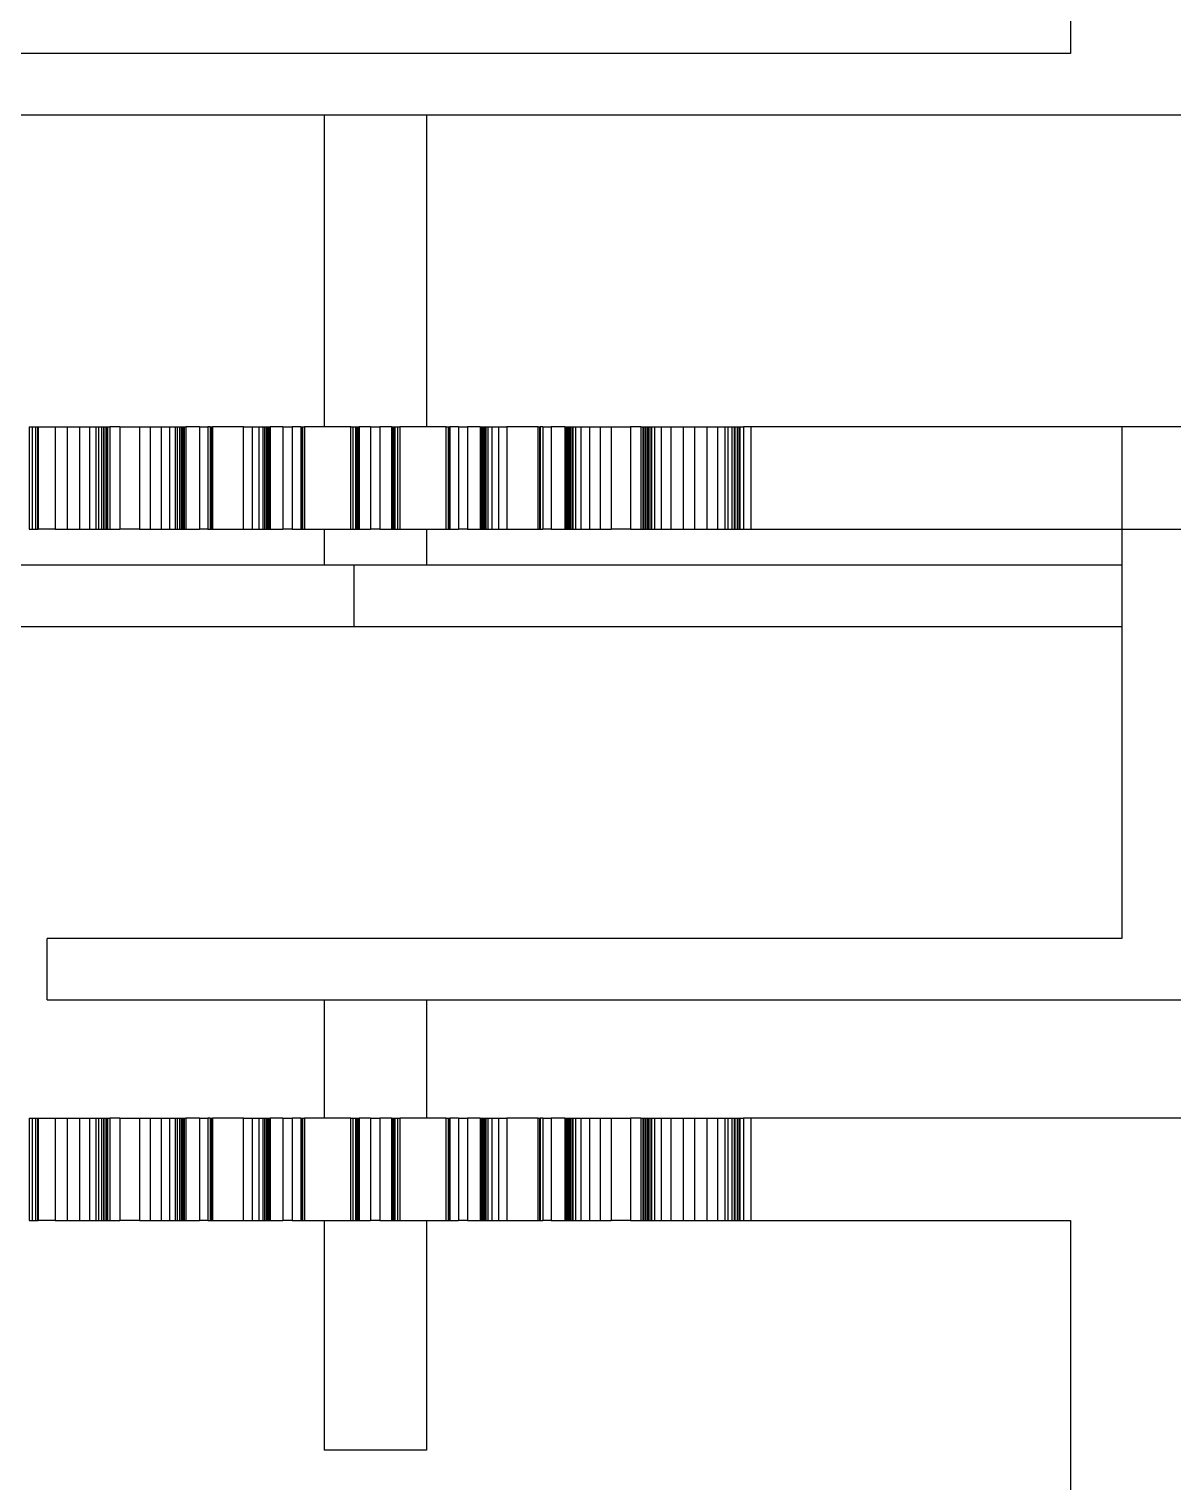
# Model space of a CAD drawing. Extents: x -49 to 4846, y -968 to 1090.
# Drawn here: x 4509 to 4620.7, y 850.3 to 992.3 of the extents above; entities that cross this region are included whole.
import ezdxf

# ---------------------------------------------------------------- set-up
doc = ezdxf.new("R2010")
doc.units = 0
doc.layers.get('0').update_dxf_attribs({"linetype": 'CONTINUOUS'})

msp = doc.modelspace()

# ---------------------------------------------------------------- linework, layer by layer
for p, q in [((4610.735918, 1089.891893), (4610.735918, 989.891893)), ((4610.735918, 989.891893), (4495.735918, 989.891893)), ((4495.735918, 983.891893), (4745.735918, 983.891893)), ((4529.932798, 953.419892), (4526.874931, 953.419892)), ((4526.874931, 953.419892), (4526.874931, 943.419892)), ((4529.932798, 943.419892), (4529.932798, 953.419892)), ((4540.40103, 953.419892), (4535.875296, 953.419892)), ((4535.875296, 953.419892), (4535.875296, 943.419892)), ((4540.40103, 943.419892), (4540.40103, 953.419892)), ((4549.711966, 953.419892), (4545.186233, 953.419892)), ((4545.186233, 953.419892), (4545.186233, 943.419892)), ((4549.711966, 943.419892), (4549.711966, 953.419892)), ((4558.712331, 953.419892), (4555.654465, 953.419892)), ((4555.654465, 953.419892), (4555.654465, 943.419892)), ((4558.712331, 943.419892), (4558.712331, 953.419892)), ((4579.485918, 953.419892), (4579.485918, 943.419892)), ((4661.985918, 953.419892), (4579.485918, 953.419892)), ((4625.735918, 953.419892), (4615.735918, 953.419892)), ((4615.735918, 953.419892), (4615.735918, 903.419892)), ((4526.874931, 943.419892), (4529.932798, 943.419892)), ((4535.875296, 943.419892), (4540.40103, 943.419892)), ((4545.186233, 943.419892), (4549.711966, 943.419892)), ((4555.654465, 943.419892), (4558.712331, 943.419892)), ((4579.485918, 943.419892), (4661.985918, 943.419892)), ((4540.735918, 939.891893), (4470.735918, 939.891893)), ((4615.735918, 939.891893), (4540.735918, 939.891893)), ((4540.735918, 933.891893), (4540.735918, 939.891893)), ((4476.735918, 933.891893), (4540.735918, 933.891893)), ((4540.735918, 933.891893), (4615.735918, 933.891893)), ((4615.735918, 903.419892), (4510.735918, 903.419892)), ((4510.735918, 897.419892), (4510.735918, 903.419892)), ((4510.735918, 897.419892), (4730.735918, 897.419892)), ((4526.874931, 885.86871), (4526.874931, 875.86871)), ((4529.932798, 885.86871), (4526.874931, 885.86871)), ((4529.932798, 875.86871), (4529.932798, 885.86871)), ((4535.875296, 885.86871), (4535.875296, 875.86871)), ((4540.40103, 885.86871), (4535.875296, 885.86871)), ((4540.40103, 875.86871), (4540.40103, 885.86871)), ((4545.186233, 885.86871), (4545.186233, 875.86871)), ((4549.711966, 885.86871), (4545.186233, 885.86871)), ((4549.711966, 875.86871), (4549.711966, 885.86871)), ((4555.654465, 885.86871), (4555.654465, 875.86871)), ((4558.712331, 885.86871), (4555.654465, 885.86871)), ((4558.712331, 875.86871), (4558.712331, 885.86871)), ((4579.485918, 885.86871), (4579.485918, 875.86871)), ((4661.985918, 885.86871), (4579.485918, 885.86871)), ((4526.874931, 875.86871), (4529.932798, 875.86871)), ((4535.875296, 875.86871), (4540.40103, 875.86871)), ((4545.186233, 875.86871), (4549.711966, 875.86871)), ((4555.654465, 875.86871), (4558.712331, 875.86871)), ((4579.485918, 875.86871), (4610.735918, 875.86871)), ((4610.735918, 875.86871), (4610.735918, 725.86871))]:
    msp.add_line(p, q)
at = {"color": 1}
for p, q in [((4537.793631, 983.891893), (4537.793631, 953.419892)), ((4547.793631, 983.891893), (4547.793631, 953.419892)), ((4537.793631, 943.419892), (4537.793631, 939.891893)), ((4547.793631, 943.419892), (4547.793631, 939.891893))]:
    msp.add_line(p, q, dxfattribs=at)
at = {"color": 6}
for p, q in [((4508.96507, 953.419892), (4508.96507, 943.419892)), ((4508.96507, 953.419892), (4509.255236, 953.419892)), ((4509.255236, 953.419892), (4509.255236, 943.419892)), ((4509.255236, 953.419892), (4509.593391, 953.419892)), ((4509.593391, 953.419892), (4509.593391, 943.419892)), ((4509.593391, 953.419892), (4509.601583, 953.419892)), ((4509.601583, 953.419892), (4509.601583, 943.419892)), ((4509.601583, 953.419892), (4509.799797, 953.419892)), ((4509.799797, 953.419892), (4509.799797, 943.419892)), ((4509.799797, 953.419892), (4509.860706, 953.419892)), ((4509.860706, 953.419892), (4509.860706, 943.419892)), ((4509.860706, 953.419892), (4511.502982, 953.419892)), ((4511.502982, 953.419892), (4511.502982, 943.419892)), ((4511.502982, 953.419892), (4512.685984, 953.419892)), ((4512.685984, 953.419892), (4512.685984, 943.419892)), ((4512.685984, 953.419892), (4513.899273, 953.419892)), ((4513.899273, 953.419892), (4513.899273, 943.419892)), ((4513.899273, 953.419892), (4514.871565, 953.419892)), ((4514.871565, 953.419892), (4514.871565, 943.419892)), ((4514.871565, 953.419892), (4515.498738, 953.419892)), ((4515.498738, 953.419892), (4515.498738, 943.419892)), ((4515.498738, 953.419892), (4515.75428, 953.419892)), ((4515.75428, 953.419892), (4515.75428, 943.419892)), ((4515.75428, 953.419892), (4516.049156, 953.419892)), ((4516.049156, 953.419892), (4516.049156, 943.419892)), ((4516.049156, 953.419892), (4516.056255, 953.419892)), ((4516.056255, 953.419892), (4516.056255, 943.419892)), ((4516.056255, 953.419892), (4516.227233, 953.419892)), ((4516.227233, 953.419892), (4516.227233, 943.419892)), ((4516.227233, 953.419892), (4516.282052, 953.419892)), ((4516.282052, 953.419892), (4516.282052, 943.419892)), ((4516.282052, 953.419892), (4516.457013, 953.419892)), ((4516.457013, 953.419892), (4516.457013, 943.419892)), ((4516.457013, 953.419892), (4516.57802, 953.419892)), ((4516.57802, 953.419892), (4516.57802, 943.419892)), ((4516.57802, 953.419892), (4516.634439, 953.419892)), ((4516.634434, 953.419892), (4516.634434, 943.419892)), ((4516.634434, 953.419892), (4516.851574, 953.419892)), ((4516.851574, 953.419892), (4516.851574, 943.419892)), ((4517.84156, 953.419892), (4516.851574, 953.419892)), ((4517.84156, 953.419892), (4517.84156, 943.419892)), ((4517.84156, 953.419892), (4519.75539, 953.419892)), ((4519.75539, 953.419892), (4519.75539, 943.419892)), ((4519.75539, 953.419892), (4520.809245, 953.419892)), ((4520.809245, 953.419892), (4520.809245, 943.419892)), ((4520.809245, 953.419892), (4521.870152, 953.419892)), ((4521.870152, 953.419892), (4521.870152, 943.419892)), ((4521.870152, 953.419892), (4522.70132, 953.419892)), ((4522.70132, 953.419892), (4522.70132, 943.419892)), ((4522.70132, 953.419892), (4523.225324, 953.419892)), ((4523.225324, 953.419892), (4523.225324, 943.419892)), ((4523.225324, 953.419892), (4523.435074, 953.419892)), ((4523.435074, 953.419892), (4523.435074, 943.419892)), ((4523.435074, 953.419892), (4523.673783, 953.419892)), ((4523.673783, 953.419892), (4523.673783, 943.419892)), ((4523.673783, 953.419892), (4523.679478, 953.419892)), ((4523.679478, 953.419892), (4523.679478, 943.419892)), ((4523.679478, 953.419892), (4523.815749, 953.419892)), ((4523.815749, 953.419892), (4523.815749, 943.419892)), ((4523.815749, 953.419892), (4523.859037, 953.419892)), ((4523.859037, 953.419892), (4523.859037, 943.419892)), ((4523.859037, 953.419892), (4523.995549, 953.419892)), ((4523.995549, 953.419892), (4523.995549, 943.419892)), ((4523.995549, 953.419892), (4524.087982, 953.419892)), ((4524.087982, 953.419892), (4524.087982, 943.419892)), ((4524.087982, 953.419892), (4524.130202, 953.419892)), ((4524.130199, 953.419892), (4524.130199, 943.419892)), ((4524.130199, 953.419892), (4524.285883, 953.419892)), ((4524.285883, 953.419892), (4524.285883, 943.419892)), ((4525.605507, 953.419892), (4524.285883, 953.419892)), ((4525.605507, 953.419892), (4525.605507, 943.419892)), ((4525.605507, 953.419892), (4526.427981, 953.419892)), ((4526.427981, 953.419892), (4526.427981, 943.419892)), ((4526.669339, 953.419892), (4526.427981, 953.419892)), ((4526.669339, 953.419892), (4526.669339, 943.419892)), ((4526.669339, 953.419892), (4526.751698, 953.419892)), ((4526.751698, 953.419892), (4526.751698, 943.419892)), ((4526.751698, 953.419892), (4526.874931, 953.419892)), ((4529.932798, 953.419892), (4530.755489, 953.419892)), ((4530.755489, 953.419892), (4530.755489, 943.419892)), ((4530.755489, 953.419892), (4531.409206, 953.419892)), ((4531.409206, 953.419892), (4531.409206, 943.419892)), ((4531.409206, 953.419892), (4531.807139, 953.419892)), ((4531.807139, 953.419892), (4531.807139, 943.419892)), ((4531.807139, 953.419892), (4531.96193, 953.419892)), ((4531.96193, 953.419892), (4531.96193, 943.419892)), ((4531.96193, 953.419892), (4532.13404, 953.419892)), ((4532.13404, 953.419892), (4532.13404, 943.419892)), ((4532.13404, 953.419892), (4532.138081, 953.419892)), ((4532.138081, 953.419892), (4532.138081, 943.419892)), ((4532.138081, 953.419892), (4532.233688, 953.419892)), ((4532.233688, 953.419892), (4532.233688, 943.419892)), ((4532.233688, 953.419892), (4532.263555, 953.419892)), ((4532.263555, 953.419892), (4532.263555, 943.419892)), ((4532.263555, 953.419892), (4532.355651, 953.419892)), ((4532.355651, 953.419892), (4532.355651, 943.419892)), ((4532.355651, 953.419892), (4532.41547, 953.419892)), ((4532.41547, 953.419892), (4532.41547, 943.419892)), ((4532.41547, 953.419892), (4532.441647, 953.419892)), ((4532.441645, 953.419892), (4532.441645, 943.419892)), ((4532.441645, 953.419892), (4532.529071, 953.419892)), ((4532.529071, 953.419892), (4532.529071, 943.419892)), ((4533.777467, 953.419892), (4532.529071, 953.419892)), ((4533.777467, 953.419892), (4533.777467, 943.419892)), ((4533.777467, 953.419892), (4534.658102, 953.419892)), ((4534.658102, 953.419892), (4534.658102, 943.419892)), ((4535.522106, 953.419892), (4534.658102, 953.419892)), ((4535.522106, 953.419892), (4535.522106, 943.419892)), ((4535.522106, 953.419892), (4535.524913, 953.419892)), ((4535.524913, 953.419892), (4535.524913, 943.419892)), ((4535.524913, 953.419892), (4535.534929, 953.419892)), ((4535.534929, 953.419892), (4535.534929, 943.419892)), ((4535.534929, 953.419892), (4535.539338, 953.419892)), ((4535.539338, 953.419892), (4535.539338, 943.419892)), ((4535.539338, 953.419892), (4535.572059, 953.419892)), ((4535.572058, 953.419892), (4535.572058, 943.419892)), ((4535.572058, 953.419892), (4535.671944, 953.419892)), ((4535.671944, 953.419892), (4535.671944, 943.419892)), ((4535.671944, 953.419892), (4535.875296, 953.419892)), ((4540.40103, 953.419892), (4540.614647, 953.419892)), ((4540.614647, 953.419892), (4540.614647, 943.419892)), ((4540.614647, 953.419892), (4540.869116, 953.419892)), ((4540.869116, 953.419892), (4540.869116, 943.419892)), ((4540.869116, 953.419892), (4540.962183, 953.419892)), ((4540.962183, 953.419892), (4540.962183, 943.419892)), ((4540.962183, 953.419892), (4541.060172, 953.419892)), ((4541.060172, 953.419892), (4541.060172, 943.419892)), ((4541.060172, 953.419892), (4541.062383, 953.419892)), ((4541.062383, 953.419892), (4541.062383, 943.419892)), ((4541.062383, 953.419892), (4541.113148, 953.419892)), ((4541.113148, 953.419892), (4541.113148, 943.419892)), ((4541.113148, 953.419892), (4541.128288, 953.419892)), ((4541.128288, 953.419892), (4541.128288, 943.419892)), ((4541.128288, 953.419892), (4541.171944, 953.419892)), ((4541.171944, 953.419892), (4541.171944, 943.419892)), ((4541.171944, 953.419892), (4541.196533, 953.419892)), ((4541.196533, 953.419892), (4541.196533, 943.419892)), ((4541.196533, 953.419892), (4541.205524, 953.419892)), ((4541.205523, 953.419892), (4541.205523, 943.419892)), ((4541.205523, 953.419892), (4541.220868, 953.419892)), ((4541.220868, 953.419892), (4541.220868, 943.419892)), ((4542.343477, 953.419892), (4541.220868, 953.419892)), ((4542.343477, 953.419892), (4542.343477, 943.419892)), ((4542.343477, 953.419892), (4543.243786, 953.419892)), ((4543.243786, 953.419892), (4543.243786, 943.419892)), ((4544.366394, 953.419892), (4543.243786, 953.419892)), ((4544.366394, 953.419892), (4544.366394, 943.419892)), ((4544.366394, 953.419892), (4544.381739, 953.419892)), ((4544.381739, 953.419892), (4544.381739, 943.419892)), ((4544.381739, 953.419892), (4544.394382, 953.419892)), ((4544.394382, 953.419892), (4544.394382, 943.419892)), ((4544.394382, 953.419892), (4544.430202, 953.419892)), ((4544.430202, 953.419892), (4544.430202, 943.419892)), ((4544.430202, 953.419892), (4544.432024, 953.419892)), ((4544.432024, 953.419892), (4544.432024, 943.419892)), ((4544.432024, 953.419892), (4544.474115, 953.419892)), ((4544.474115, 953.419892), (4544.474115, 943.419892)), ((4544.474115, 953.419892), (4544.496586, 953.419892)), ((4544.496586, 953.419892), (4544.496586, 943.419892)), ((4544.496586, 953.419892), (4544.524879, 953.419892)), ((4544.524879, 953.419892), (4544.524879, 943.419892)), ((4544.524879, 953.419892), (4544.583034, 953.419892)), ((4544.583034, 953.419892), (4544.583034, 943.419892)), ((4544.583034, 953.419892), (4544.60283, 953.419892)), ((4544.60283, 953.419892), (4544.60283, 943.419892)), ((4544.60283, 953.419892), (4544.718147, 953.419892)), ((4544.718146, 953.419892), (4544.718146, 943.419892)), ((4544.718146, 953.419892), (4544.972616, 953.419892)), ((4544.972616, 953.419892), (4544.972616, 943.419892)), ((4544.972616, 953.419892), (4545.186233, 953.419892)), ((4549.711966, 953.419892), (4549.915319, 953.419892)), ((4549.915319, 953.419892), (4549.915319, 943.419892)), ((4549.915319, 953.419892), (4550.015204, 953.419892)), ((4550.015204, 953.419892), (4550.015204, 943.419892)), ((4550.015204, 953.419892), (4550.042479, 953.419892)), ((4550.042479, 953.419892), (4550.042479, 943.419892)), ((4550.042479, 953.419892), (4550.062064, 953.419892)), ((4550.062064, 953.419892), (4550.062064, 943.419892)), ((4550.062349, 953.419892), (4550.066054, 953.419892)), ((4550.066054, 953.419892), (4550.066054, 943.419892)), ((4550.92916, 953.419892), (4550.066054, 953.419892)), ((4550.92916, 953.419892), (4550.92916, 943.419892)), ((4550.92916, 953.419892), (4551.809796, 953.419892)), ((4551.809796, 953.419892), (4551.809796, 943.419892)), ((4553.058192, 953.419892), (4551.809796, 953.419892)), ((4553.058192, 953.419892), (4553.058192, 943.419892)), ((4553.058192, 953.419892), (4553.145617, 953.419892)), ((4553.145617, 953.419892), (4553.145617, 943.419892)), ((4553.145617, 953.419892), (4553.181424, 953.419892)), ((4553.181424, 953.419892), (4553.181424, 943.419892)), ((4553.181424, 953.419892), (4553.264312, 953.419892)), ((4553.264312, 953.419892), (4553.264312, 943.419892)), ((4553.264312, 953.419892), (4553.268203, 953.419892)), ((4553.268203, 953.419892), (4553.268203, 943.419892)), ((4553.268203, 953.419892), (4553.353576, 953.419892)), ((4553.353576, 953.419892), (4553.353576, 943.419892)), ((4553.353576, 953.419892), (4553.396638, 953.419892)), ((4553.396638, 953.419892), (4553.396638, 943.419892)), ((4553.396638, 953.419892), (4553.449181, 953.419892)), ((4553.449181, 953.419892), (4553.449181, 943.419892)), ((4553.449181, 953.419892), (4553.552932, 953.419892)), ((4553.552932, 953.419892), (4553.552932, 943.419892)), ((4553.552932, 953.419892), (4553.587251, 953.419892)), ((4553.587251, 953.419892), (4553.587251, 943.419892)), ((4553.587251, 953.419892), (4553.780125, 953.419892)), ((4553.780123, 953.419892), (4553.780123, 943.419892)), ((4553.780123, 953.419892), (4554.178056, 953.419892)), ((4554.178056, 953.419892), (4554.178056, 943.419892)), ((4554.178056, 953.419892), (4554.831774, 953.419892)), ((4554.831774, 953.419892), (4554.831774, 943.419892)), ((4554.831774, 953.419892), (4555.654465, 953.419892)), ((4558.712331, 953.419892), (4558.835564, 953.419892)), ((4558.835564, 953.419892), (4558.835564, 943.419892)), ((4558.835564, 953.419892), (4558.917924, 953.419892)), ((4558.917924, 953.419892), (4558.917924, 943.419892)), ((4559.159282, 953.419892), (4558.917924, 953.419892)), ((4559.159282, 953.419892), (4559.159282, 943.419892)), ((4559.159282, 953.419892), (4559.981755, 953.419892)), ((4559.981755, 953.419892), (4559.981755, 943.419892)), ((4561.301379, 953.419892), (4559.981755, 953.419892)), ((4561.301379, 953.419892), (4561.301379, 943.419892)), ((4561.301379, 953.419892), (4561.457064, 953.419892)), ((4561.457064, 953.419892), (4561.457064, 943.419892)), ((4561.457064, 953.419892), (4561.51447, 953.419892)), ((4561.51447, 953.419892), (4561.51447, 943.419892)), ((4561.51447, 953.419892), (4561.640803, 953.419892)), ((4561.640803, 953.419892), (4561.640803, 943.419892)), ((4561.640803, 953.419892), (4561.646592, 953.419892)), ((4561.646592, 953.419892), (4561.646592, 943.419892)), ((4561.646592, 953.419892), (4561.771517, 953.419892)), ((4561.771517, 953.419892), (4561.771517, 943.419892)), ((4561.771517, 953.419892), (4561.833288, 953.419892)), ((4561.833288, 953.419892), (4561.833288, 943.419892)), ((4561.833288, 953.419892), (4561.907784, 953.419892)), ((4561.907784, 953.419892), (4561.907784, 943.419892)), ((4561.907784, 953.419892), (4562.052598, 953.419892)), ((4562.052598, 953.419892), (4562.052598, 943.419892)), ((4562.052598, 953.419892), (4562.099939, 953.419892)), ((4562.099939, 953.419892), (4562.099939, 943.419892)), ((4562.099939, 953.419892), (4562.36194, 953.419892)), ((4562.361937, 953.419892), (4562.361937, 943.419892)), ((4562.361937, 953.419892), (4562.885942, 953.419892)), ((4562.885942, 953.419892), (4562.885942, 943.419892)), ((4562.885942, 953.419892), (4563.71711, 953.419892)), ((4563.71711, 953.419892), (4563.71711, 943.419892)), ((4563.71711, 953.419892), (4564.778017, 953.419892)), ((4564.778017, 953.419892), (4564.778017, 943.419892)), ((4564.778017, 953.419892), (4565.831874, 953.419892)), ((4565.831873, 953.419892), (4565.831873, 943.419892)), ((4565.831873, 953.419892), (4567.745703, 953.419892)), ((4567.745703, 953.419892), (4567.745703, 943.419892)), ((4568.735689, 953.419892), (4567.745703, 953.419892)), ((4568.735689, 953.419892), (4568.735689, 943.419892)), ((4568.735689, 953.419892), (4568.952829, 953.419892)), ((4568.952829, 953.419892), (4568.952829, 943.419892)), ((4568.952829, 953.419892), (4569.029325, 953.419892)), ((4569.029325, 953.419892), (4569.029325, 943.419892)), ((4569.029325, 953.419892), (4569.193581, 953.419892)), ((4569.193581, 953.419892), (4569.193581, 943.419892)), ((4569.193581, 953.419892), (4569.201018, 953.419892)), ((4569.201018, 953.419892), (4569.201018, 943.419892)), ((4569.201018, 953.419892), (4569.360033, 953.419892)), ((4569.360033, 953.419892), (4569.360033, 943.419892)), ((4569.360033, 953.419892), (4569.437813, 953.419892)), ((4569.437813, 953.419892), (4569.437813, 943.419892)), ((4569.437813, 953.419892), (4569.531007, 953.419892)), ((4569.531007, 953.419892), (4569.531007, 943.419892)), ((4569.531007, 953.419892), (4569.710555, 953.419892)), ((4569.710555, 953.419892), (4569.710555, 943.419892)), ((4569.710555, 953.419892), (4569.768849, 953.419892)), ((4569.768849, 953.419892), (4569.768849, 943.419892)), ((4569.768849, 953.419892), (4570.088526, 953.419892)), ((4570.088523, 953.419892), (4570.088523, 943.419892)), ((4570.088523, 953.419892), (4570.715698, 953.419892)), ((4570.715698, 953.419892), (4570.715698, 943.419892)), ((4570.715698, 953.419892), (4571.68799, 953.419892)), ((4571.68799, 953.419892), (4571.68799, 943.419892)), ((4571.68799, 953.419892), (4572.894286, 953.419892)), ((4572.894286, 953.419892), (4573.991357, 953.419892)), ((4572.894286, 953.419892), (4572.894286, 943.419892)), ((4573.991357, 953.419892), (4575.194078, 953.419892)), ((4573.991357, 953.419892), (4573.991357, 943.419892)), ((4575.194078, 953.419892), (4576.231891, 953.419892)), ((4575.194078, 953.419892), (4575.194078, 943.419892)), ((4576.231891, 953.419892), (4576.948571, 953.419892)), ((4576.231891, 953.419892), (4576.231891, 943.419892)), ((4576.948571, 953.419892), (4577.2552, 953.419892)), ((4576.948571, 953.419892), (4576.948571, 943.419892)), ((4577.2552, 953.419892), (4577.62197, 953.419892)), ((4577.2552, 953.419892), (4577.2552, 943.419892)), ((4577.62197, 953.419892), (4577.631002, 953.419892)), ((4577.62197, 953.419892), (4577.62197, 943.419892)), ((4577.631002, 953.419892), (4577.852, 953.419892)), ((4577.631002, 953.419892), (4577.631002, 943.419892)), ((4577.852, 953.419892), (4577.924421, 953.419892)), ((4577.852, 953.419892), (4577.852, 943.419892)), ((4577.924421, 953.419892), (4578.16198, 953.419892)), ((4577.924421, 953.419892), (4577.924421, 943.419892)), ((4578.16198, 953.419892), (4578.333998, 953.419892)), ((4578.16198, 953.419892), (4578.16198, 943.419892)), ((4578.333998, 953.419892), (4578.417605, 953.419892)), ((4578.333998, 953.419892), (4578.333998, 943.419892)), ((4578.417598, 953.419892), (4578.765892, 953.419892)), ((4578.417598, 953.419892), (4578.417598, 943.419892)), ((4579.485427, 953.419892), (4578.765892, 953.419892)), ((4578.765892, 953.419892), (4578.765892, 943.419892)), ((4579.485918, 953.419892), (4579.485918, 943.419892)), ((4508.96507, 943.419892), (4509.255236, 943.419892)), ((4509.255236, 943.419892), (4509.593391, 943.419892)), ((4509.593391, 943.419892), (4509.601583, 943.419892)), ((4509.601583, 943.419892), (4509.799797, 943.419892)), ((4509.799797, 943.419892), (4509.860706, 943.419892)), ((4511.502982, 943.419892), (4509.860706, 943.419892)), ((4511.502982, 943.419892), (4512.685984, 943.419892)), ((4512.685984, 943.419892), (4513.899273, 943.419892)), ((4513.899273, 943.419892), (4514.871565, 943.419892)), ((4514.871565, 943.419892), (4515.498738, 943.419892)), ((4515.498738, 943.419892), (4515.75428, 943.419892)), ((4515.75428, 943.419892), (4516.049156, 943.419892)), ((4516.049156, 943.419892), (4516.056255, 943.419892)), ((4516.056255, 943.419892), (4516.227233, 943.419892)), ((4516.227233, 943.419892), (4516.282052, 943.419892)), ((4516.282052, 943.419892), (4516.457013, 943.419892)), ((4516.457013, 943.419892), (4516.57802, 943.419892)), ((4516.57802, 943.419892), (4516.634439, 943.419892)), ((4516.634434, 943.419892), (4516.851574, 943.419892)), ((4516.851574, 943.419892), (4517.84156, 943.419892)), ((4519.75539, 943.419892), (4517.84156, 943.419892)), ((4519.75539, 943.419892), (4520.809245, 943.419892)), ((4520.809245, 943.419892), (4521.870152, 943.419892)), ((4521.870152, 943.419892), (4522.70132, 943.419892)), ((4522.70132, 943.419892), (4523.225324, 943.419892)), ((4523.225324, 943.419892), (4523.435074, 943.419892)), ((4523.435074, 943.419892), (4523.673783, 943.419892)), ((4523.673783, 943.419892), (4523.679478, 943.419892)), ((4523.679478, 943.419892), (4523.815749, 943.419892)), ((4523.815749, 943.419892), (4523.859037, 943.419892)), ((4523.859037, 943.419892), (4523.995549, 943.419892)), ((4523.995549, 943.419892), (4524.087982, 943.419892)), ((4524.087982, 943.419892), (4524.130202, 943.419892)), ((4524.130199, 943.419892), (4524.285883, 943.419892)), ((4524.285883, 943.419892), (4525.605507, 943.419892)), ((4526.427981, 943.419892), (4525.605507, 943.419892)), ((4526.427981, 943.419892), (4526.669339, 943.419892)), ((4526.669339, 943.419892), (4526.751698, 943.419892)), ((4526.751698, 943.419892), (4526.874931, 943.419892)), ((4529.932798, 943.419892), (4530.755489, 943.419892)), ((4530.755489, 943.419892), (4531.409206, 943.419892)), ((4531.409206, 943.419892), (4531.807139, 943.419892)), ((4531.807139, 943.419892), (4531.96193, 943.419892)), ((4531.96193, 943.419892), (4532.13404, 943.419892)), ((4532.13404, 943.419892), (4532.138081, 943.419892)), ((4532.138081, 943.419892), (4532.233688, 943.419892)), ((4532.233688, 943.419892), (4532.263555, 943.419892)), ((4532.263555, 943.419892), (4532.355651, 943.419892)), ((4532.355651, 943.419892), (4532.41547, 943.419892)), ((4532.41547, 943.419892), (4532.441647, 943.419892)), ((4532.441645, 943.419892), (4532.529071, 943.419892)), ((4532.529071, 943.419892), (4533.777467, 943.419892)), ((4534.658102, 943.419892), (4533.777467, 943.419892)), ((4534.658102, 943.419892), (4535.522106, 943.419892)), ((4535.522106, 943.419892), (4535.524913, 943.419892)), ((4535.524913, 943.419892), (4535.534929, 943.419892)), ((4535.534929, 943.419892), (4535.539338, 943.419892)), ((4535.539338, 943.419892), (4535.572059, 943.419892)), ((4535.572058, 943.419892), (4535.671944, 943.419892)), ((4535.671944, 943.419892), (4535.875296, 943.419892)), ((4540.40103, 943.419892), (4540.614647, 943.419892)), ((4540.614647, 943.419892), (4540.869116, 943.419892)), ((4540.869116, 943.419892), (4540.962183, 943.419892)), ((4540.962183, 943.419892), (4541.060172, 943.419892)), ((4541.060172, 943.419892), (4541.062383, 943.419892)), ((4541.062383, 943.419892), (4541.113148, 943.419892)), ((4541.113148, 943.419892), (4541.128288, 943.419892)), ((4541.128288, 943.419892), (4541.171944, 943.419892)), ((4541.171944, 943.419892), (4541.196533, 943.419892)), ((4541.196533, 943.419892), (4541.205524, 943.419892)), ((4541.205523, 943.419892), (4541.220868, 943.419892)), ((4541.220868, 943.419892), (4542.343477, 943.419892)), ((4543.243786, 943.419892), (4542.343477, 943.419892)), ((4543.243786, 943.419892), (4544.366394, 943.419892)), ((4544.366394, 943.419892), (4544.381739, 943.419892)), ((4544.381739, 943.419892), (4544.394382, 943.419892)), ((4544.394382, 943.419892), (4544.430202, 943.419892)), ((4544.430202, 943.419892), (4544.432024, 943.419892)), ((4544.432024, 943.419892), (4544.474115, 943.419892)), ((4544.474115, 943.419892), (4544.496586, 943.419892)), ((4544.496586, 943.419892), (4544.524879, 943.419892)), ((4544.524879, 943.419892), (4544.583034, 943.419892)), ((4544.583034, 943.419892), (4544.60283, 943.419892)), ((4544.60283, 943.419892), (4544.718147, 943.419892)), ((4544.718146, 943.419892), (4544.972616, 943.419892)), ((4544.972616, 943.419892), (4545.186233, 943.419892)), ((4549.711966, 943.419892), (4549.915319, 943.419892)), ((4549.915319, 943.419892), (4550.015204, 943.419892)), ((4550.015204, 943.419892), (4550.042479, 943.419892)), ((4550.042479, 943.419892), (4550.062064, 943.419892)), ((4550.062349, 943.419892), (4550.066054, 943.419892)), ((4550.066054, 943.419892), (4550.92916, 943.419892)), ((4551.809796, 943.419892), (4550.92916, 943.419892)), ((4551.809796, 943.419892), (4553.058192, 943.419892)), ((4553.058192, 943.419892), (4553.145617, 943.419892)), ((4553.145617, 943.419892), (4553.181424, 943.419892)), ((4553.181424, 943.419892), (4553.264312, 943.419892)), ((4553.264312, 943.419892), (4553.268203, 943.419892)), ((4553.268203, 943.419892), (4553.353576, 943.419892)), ((4553.353576, 943.419892), (4553.396638, 943.419892)), ((4553.396638, 943.419892), (4553.449181, 943.419892)), ((4553.449181, 943.419892), (4553.552932, 943.419892)), ((4553.552932, 943.419892), (4553.587251, 943.419892)), ((4553.587251, 943.419892), (4553.780125, 943.419892)), ((4553.780123, 943.419892), (4554.178056, 943.419892)), ((4554.178056, 943.419892), (4554.831774, 943.419892)), ((4554.831774, 943.419892), (4555.654465, 943.419892)), ((4558.712331, 943.419892), (4558.835564, 943.419892)), ((4558.835564, 943.419892), (4558.917924, 943.419892)), ((4558.917924, 943.419892), (4559.159282, 943.419892)), ((4559.981755, 943.419892), (4559.159282, 943.419892)), ((4559.981755, 943.419892), (4561.301379, 943.419892)), ((4561.301379, 943.419892), (4561.457064, 943.419892)), ((4561.457064, 943.419892), (4561.51447, 943.419892)), ((4561.51447, 943.419892), (4561.640803, 943.419892)), ((4561.640803, 943.419892), (4561.646592, 943.419892)), ((4561.646592, 943.419892), (4561.771517, 943.419892)), ((4561.771517, 943.419892), (4561.833288, 943.419892)), ((4561.833288, 943.419892), (4561.907784, 943.419892)), ((4561.907784, 943.419892), (4562.052598, 943.419892)), ((4562.052598, 943.419892), (4562.099939, 943.419892)), ((4562.099939, 943.419892), (4562.36194, 943.419892)), ((4562.361937, 943.419892), (4562.885942, 943.419892)), ((4562.885942, 943.419892), (4563.71711, 943.419892)), ((4563.71711, 943.419892), (4564.778017, 943.419892)), ((4564.778017, 943.419892), (4565.831874, 943.419892)), ((4567.745703, 943.419892), (4565.831873, 943.419892)), ((4567.745703, 943.419892), (4568.735689, 943.419892)), ((4568.735689, 943.419892), (4568.952829, 943.419892)), ((4568.952829, 943.419892), (4569.029325, 943.419892)), ((4569.029325, 943.419892), (4569.193581, 943.419892)), ((4569.193581, 943.419892), (4569.201018, 943.419892)), ((4569.201018, 943.419892), (4569.360033, 943.419892)), ((4569.360033, 943.419892), (4569.437813, 943.419892)), ((4569.437813, 943.419892), (4569.531007, 943.419892)), ((4569.531007, 943.419892), (4569.710555, 943.419892)), ((4569.710555, 943.419892), (4569.768849, 943.419892)), ((4569.768849, 943.419892), (4570.088526, 943.419892)), ((4570.088523, 943.419892), (4570.715698, 943.419892)), ((4570.715698, 943.419892), (4571.68799, 943.419892)), ((4571.68799, 943.419892), (4572.894286, 943.419892)), ((4572.894286, 943.419892), (4573.991357, 943.419892)), ((4573.991357, 943.419892), (4575.194078, 943.419892)), ((4575.194078, 943.419892), (4576.231891, 943.419892)), ((4576.231891, 943.419892), (4576.948571, 943.419892)), ((4576.948571, 943.419892), (4577.2552, 943.419892)), ((4577.2552, 943.419892), (4577.62197, 943.419892)), ((4577.62197, 943.419892), (4577.631002, 943.419892)), ((4577.631002, 943.419892), (4577.852, 943.419892)), ((4577.852, 943.419892), (4577.924421, 943.419892)), ((4577.924421, 943.419892), (4578.16198, 943.419892)), ((4578.16198, 943.419892), (4578.333998, 943.419892)), ((4578.333998, 943.419892), (4578.417605, 943.419892)), ((4578.417598, 943.419892), (4578.765892, 943.419892)), ((4578.765892, 943.419892), (4579.485427, 943.419892)), ((4508.96507, 885.86871), (4509.255236, 885.86871)), ((4508.96507, 885.86871), (4508.96507, 875.86871)), ((4509.255236, 885.86871), (4509.593391, 885.86871)), ((4509.255236, 885.86871), (4509.255236, 875.86871)), ((4509.593391, 885.86871), (4509.601583, 885.86871)), ((4509.593391, 885.86871), (4509.593391, 875.86871)), ((4509.601583, 885.86871), (4509.799797, 885.86871)), ((4509.601583, 885.86871), (4509.601583, 875.86871)), ((4509.799797, 885.86871), (4509.860706, 885.86871)), ((4509.799797, 885.86871), (4509.799797, 875.86871)), ((4509.860706, 885.86871), (4511.502982, 885.86871)), ((4509.860706, 885.86871), (4509.860706, 875.86871)), ((4511.502982, 885.86871), (4512.685984, 885.86871)), ((4511.502982, 885.86871), (4511.502982, 875.86871)), ((4512.685984, 885.86871), (4513.899273, 885.86871)), ((4512.685984, 885.86871), (4512.685984, 875.86871)), ((4513.899273, 885.86871), (4514.871565, 885.86871)), ((4513.899273, 885.86871), (4513.899273, 875.86871)), ((4514.871565, 885.86871), (4515.498738, 885.86871)), ((4514.871565, 885.86871), (4514.871565, 875.86871)), ((4515.498738, 885.86871), (4515.75428, 885.86871)), ((4515.498738, 885.86871), (4515.498738, 875.86871)), ((4515.75428, 885.86871), (4516.049156, 885.86871)), ((4515.75428, 885.86871), (4515.75428, 875.86871)), ((4516.049156, 885.86871), (4516.056255, 885.86871)), ((4516.049156, 885.86871), (4516.049156, 875.86871)), ((4516.056255, 885.86871), (4516.227233, 885.86871)), ((4516.056255, 885.86871), (4516.056255, 875.86871)), ((4516.227233, 885.86871), (4516.282052, 885.86871)), ((4516.227233, 885.86871), (4516.227233, 875.86871)), ((4516.282052, 885.86871), (4516.457013, 885.86871)), ((4516.282052, 885.86871), (4516.282052, 875.86871)), ((4516.457013, 885.86871), (4516.57802, 885.86871)), ((4516.457013, 885.86871), (4516.457013, 875.86871)), ((4516.57802, 885.86871), (4516.634439, 885.86871)), ((4516.57802, 885.86871), (4516.57802, 875.86871)), ((4516.634434, 885.86871), (4516.851574, 885.86871)), ((4516.634434, 885.86871), (4516.634434, 875.86871)), ((4517.84156, 885.86871), (4516.851574, 885.86871)), ((4516.851574, 885.86871), (4516.851574, 875.86871)), ((4517.84156, 885.86871), (4519.75539, 885.86871)), ((4517.84156, 885.86871), (4517.84156, 875.86871)), ((4519.75539, 885.86871), (4520.809245, 885.86871)), ((4519.75539, 885.86871), (4519.75539, 875.86871)), ((4520.809245, 885.86871), (4521.870152, 885.86871)), ((4520.809245, 885.86871), (4520.809245, 875.86871)), ((4521.870152, 885.86871), (4522.70132, 885.86871)), ((4521.870152, 885.86871), (4521.870152, 875.86871)), ((4522.70132, 885.86871), (4523.225324, 885.86871)), ((4522.70132, 885.86871), (4522.70132, 875.86871)), ((4523.225324, 885.86871), (4523.435074, 885.86871)), ((4523.225324, 885.86871), (4523.225324, 875.86871)), ((4523.435074, 885.86871), (4523.673783, 885.86871)), ((4523.435074, 885.86871), (4523.435074, 875.86871)), ((4523.673783, 885.86871), (4523.679478, 885.86871)), ((4523.673783, 885.86871), (4523.673783, 875.86871)), ((4523.679478, 885.86871), (4523.815749, 885.86871)), ((4523.679478, 885.86871), (4523.679478, 875.86871)), ((4523.815749, 885.86871), (4523.859037, 885.86871)), ((4523.815749, 885.86871), (4523.815749, 875.86871)), ((4523.859037, 885.86871), (4523.995549, 885.86871)), ((4523.859037, 885.86871), (4523.859037, 875.86871)), ((4523.995549, 885.86871), (4524.087982, 885.86871)), ((4523.995549, 885.86871), (4523.995549, 875.86871)), ((4524.087982, 885.86871), (4524.130202, 885.86871)), ((4524.087982, 885.86871), (4524.087982, 875.86871)), ((4524.130199, 885.86871), (4524.285883, 885.86871)), ((4524.130199, 885.86871), (4524.130199, 875.86871)), ((4525.605507, 885.86871), (4524.285883, 885.86871)), ((4524.285883, 885.86871), (4524.285883, 875.86871)), ((4525.605507, 885.86871), (4526.427981, 885.86871)), ((4525.605507, 885.86871), (4525.605507, 875.86871)), ((4526.669339, 885.86871), (4526.427981, 885.86871)), ((4526.427981, 885.86871), (4526.427981, 875.86871)), ((4526.669339, 885.86871), (4526.751698, 885.86871)), ((4526.669339, 885.86871), (4526.669339, 875.86871)), ((4526.751698, 885.86871), (4526.874931, 885.86871)), ((4526.753192, 885.86871), (4526.751698, 885.86871)), ((4526.751698, 885.86871), (4526.751698, 875.86871)), ((4529.932798, 885.86871), (4530.755489, 885.86871)), ((4530.755489, 885.86871), (4531.409206, 885.86871)), ((4530.755489, 885.86871), (4530.755489, 875.86871)), ((4531.409206, 885.86871), (4531.807139, 885.86871)), ((4531.409206, 885.86871), (4531.409206, 875.86871)), ((4531.807139, 885.86871), (4531.96193, 885.86871)), ((4531.807139, 885.86871), (4531.807139, 875.86871)), ((4531.96193, 885.86871), (4532.13404, 885.86871)), ((4531.96193, 885.86871), (4531.96193, 875.86871)), ((4532.13404, 885.86871), (4532.138081, 885.86871)), ((4532.13404, 885.86871), (4532.13404, 875.86871)), ((4532.138081, 885.86871), (4532.233688, 885.86871)), ((4532.138081, 885.86871), (4532.138081, 875.86871)), ((4532.233688, 885.86871), (4532.263555, 885.86871)), ((4532.233688, 885.86871), (4532.233688, 875.86871)), ((4532.263555, 885.86871), (4532.355651, 885.86871)), ((4532.263555, 885.86871), (4532.263555, 875.86871)), ((4532.355651, 885.86871), (4532.41547, 885.86871)), ((4532.355651, 885.86871), (4532.355651, 875.86871)), ((4532.41547, 885.86871), (4532.441647, 885.86871)), ((4532.41547, 885.86871), (4532.41547, 875.86871)), ((4532.441645, 885.86871), (4532.529071, 885.86871)), ((4532.441645, 885.86871), (4532.441645, 875.86871)), ((4533.777467, 885.86871), (4532.529071, 885.86871)), ((4532.529071, 885.86871), (4532.529071, 875.86871)), ((4533.777467, 885.86871), (4534.658102, 885.86871)), ((4533.777467, 885.86871), (4533.777467, 875.86871)), ((4535.522106, 885.86871), (4534.658102, 885.86871)), ((4534.658102, 885.86871), (4534.658102, 875.86871)), ((4535.521209, 885.86871), (4535.521209, 875.86871)), ((4535.522106, 885.86871), (4535.524913, 885.86871)), ((4535.522106, 885.86871), (4535.522106, 875.86871)), ((4535.524913, 885.86871), (4535.534929, 885.86871)), ((4535.524913, 885.86871), (4535.524913, 875.86871)), ((4535.534929, 885.86871), (4535.539338, 885.86871)), ((4535.534929, 885.86871), (4535.534929, 875.86871)), ((4535.539338, 885.86871), (4535.572059, 885.86871)), ((4535.539338, 885.86871), (4535.539338, 875.86871)), ((4535.572058, 885.86871), (4535.671944, 885.86871)), ((4535.572058, 885.86871), (4535.572058, 875.86871)), ((4535.671944, 885.86871), (4535.875296, 885.86871)), ((4535.671944, 885.86871), (4535.671944, 875.86871)), ((4540.40103, 885.86871), (4540.614647, 885.86871)), ((4540.614647, 885.86871), (4540.869116, 885.86871)), ((4540.614647, 885.86871), (4540.614647, 875.86871)), ((4540.869116, 885.86871), (4540.962183, 885.86871)), ((4540.869116, 885.86871), (4540.869116, 875.86871)), ((4540.962183, 885.86871), (4541.060172, 885.86871)), ((4540.962183, 885.86871), (4540.962183, 875.86871)), ((4541.060172, 885.86871), (4541.062383, 885.86871)), ((4541.060172, 885.86871), (4541.060172, 875.86871)), ((4541.062383, 885.86871), (4541.113148, 885.86871)), ((4541.062383, 885.86871), (4541.062383, 875.86871)), ((4541.113148, 885.86871), (4541.128288, 885.86871)), ((4541.113148, 885.86871), (4541.113148, 875.86871)), ((4541.128288, 885.86871), (4541.171944, 885.86871)), ((4541.128288, 885.86871), (4541.128288, 875.86871)), ((4541.171944, 885.86871), (4541.196533, 885.86871)), ((4541.171944, 885.86871), (4541.171944, 875.86871)), ((4541.196533, 885.86871), (4541.205524, 885.86871)), ((4541.196533, 885.86871), (4541.196533, 875.86871)), ((4541.205523, 885.86871), (4541.220868, 885.86871)), ((4541.205523, 885.86871), (4541.205523, 875.86871)), ((4542.343477, 885.86871), (4541.220868, 885.86871)), ((4541.220868, 885.86871), (4541.220868, 875.86871)), ((4542.343477, 885.86871), (4543.243786, 885.86871)), ((4542.343477, 885.86871), (4542.343477, 875.86871)), ((4544.366394, 885.86871), (4543.243786, 885.86871)), ((4543.243786, 885.86871), (4543.243786, 875.86871)), ((4544.366394, 885.86871), (4544.381739, 885.86871)), ((4544.366394, 885.86871), (4544.366394, 875.86871)), ((4544.381739, 885.86871), (4544.394382, 885.86871)), ((4544.381739, 885.86871), (4544.381739, 875.86871)), ((4544.394382, 885.86871), (4544.430202, 885.86871)), ((4544.394382, 885.86871), (4544.394382, 875.86871)), ((4544.430202, 885.86871), (4544.432024, 885.86871)), ((4544.430202, 885.86871), (4544.430202, 875.86871)), ((4544.432024, 885.86871), (4544.474115, 885.86871)), ((4544.432024, 885.86871), (4544.432024, 875.86871)), ((4544.474115, 885.86871), (4544.496586, 885.86871)), ((4544.474115, 885.86871), (4544.474115, 875.86871)), ((4544.496586, 885.86871), (4544.524879, 885.86871)), ((4544.496586, 885.86871), (4544.496586, 875.86871)), ((4544.524879, 885.86871), (4544.583034, 885.86871)), ((4544.524879, 885.86871), (4544.524879, 875.86871)), ((4544.583034, 885.86871), (4544.60283, 885.86871)), ((4544.583034, 885.86871), (4544.583034, 875.86871)), ((4544.60283, 885.86871), (4544.718147, 885.86871)), ((4544.60283, 885.86871), (4544.60283, 875.86871)), ((4544.718146, 885.86871), (4544.972616, 885.86871)), ((4544.718146, 885.86871), (4544.718146, 875.86871)), ((4544.972616, 885.86871), (4545.186233, 885.86871)), ((4544.972616, 885.86871), (4544.972616, 875.86871)), ((4549.711966, 885.86871), (4549.915319, 885.86871)), ((4549.915319, 885.86871), (4550.015204, 885.86871)), ((4549.915319, 885.86871), (4549.915319, 875.86871)), ((4550.015204, 885.86871), (4550.042479, 885.86871)), ((4550.015204, 885.86871), (4550.015204, 875.86871)), ((4550.042479, 885.86871), (4550.062064, 885.86871)), ((4550.042479, 885.86871), (4550.042479, 875.86871)), ((4550.062064, 885.86871), (4550.062064, 875.86871)), ((4550.062349, 885.86871), (4550.066054, 885.86871)), ((4550.062349, 885.86871), (4550.062349, 875.86871)), ((4550.92916, 885.86871), (4550.066054, 885.86871)), ((4550.066054, 885.86871), (4550.066054, 875.86871)), ((4550.92916, 885.86871), (4551.809796, 885.86871)), ((4550.92916, 885.86871), (4550.92916, 875.86871)), ((4553.058192, 885.86871), (4551.809796, 885.86871)), ((4551.809796, 885.86871), (4551.809796, 875.86871)), ((4553.058192, 885.86871), (4553.145617, 885.86871)), ((4553.058192, 885.86871), (4553.058192, 875.86871)), ((4553.145617, 885.86871), (4553.181424, 885.86871)), ((4553.145617, 885.86871), (4553.145617, 875.86871)), ((4553.181424, 885.86871), (4553.264312, 885.86871)), ((4553.181424, 885.86871), (4553.181424, 875.86871)), ((4553.264312, 885.86871), (4553.268203, 885.86871)), ((4553.264312, 885.86871), (4553.264312, 875.86871)), ((4553.268203, 885.86871), (4553.353576, 885.86871)), ((4553.268203, 885.86871), (4553.268203, 875.86871)), ((4553.353576, 885.86871), (4553.396638, 885.86871)), ((4553.353576, 885.86871), (4553.353576, 875.86871)), ((4553.396638, 885.86871), (4553.449181, 885.86871)), ((4553.396638, 885.86871), (4553.396638, 875.86871)), ((4553.449181, 885.86871), (4553.552932, 885.86871)), ((4553.449181, 885.86871), (4553.449181, 875.86871)), ((4553.552932, 885.86871), (4553.587251, 885.86871)), ((4553.552932, 885.86871), (4553.552932, 875.86871)), ((4553.587251, 885.86871), (4553.780125, 885.86871)), ((4553.587251, 885.86871), (4553.587251, 875.86871)), ((4553.780123, 885.86871), (4554.178056, 885.86871)), ((4553.780123, 885.86871), (4553.780123, 875.86871)), ((4554.178056, 885.86871), (4554.831774, 885.86871)), ((4554.178056, 885.86871), (4554.178056, 875.86871)), ((4554.831774, 885.86871), (4555.654465, 885.86871)), ((4554.831774, 885.86871), (4554.831774, 875.86871)), ((4558.712331, 885.86871), (4558.835564, 885.86871)), ((4558.835564, 885.86871), (4558.917924, 885.86871)), ((4558.835564, 885.86871), (4558.835564, 875.86871)), ((4559.159282, 885.86871), (4558.917924, 885.86871)), ((4558.917924, 885.86871), (4558.917924, 875.86871)), ((4559.159282, 885.86871), (4559.981755, 885.86871)), ((4559.159282, 885.86871), (4559.159282, 875.86871)), ((4561.301379, 885.86871), (4559.981755, 885.86871)), ((4559.981755, 885.86871), (4559.981755, 875.86871)), ((4561.301379, 885.86871), (4561.457064, 885.86871)), ((4561.301379, 885.86871), (4561.301379, 875.86871)), ((4561.457064, 885.86871), (4561.51447, 885.86871)), ((4561.457064, 885.86871), (4561.457064, 875.86871)), ((4561.51447, 885.86871), (4561.640803, 885.86871)), ((4561.51447, 885.86871), (4561.51447, 875.86871)), ((4561.640803, 885.86871), (4561.646592, 885.86871)), ((4561.640803, 885.86871), (4561.640803, 875.86871)), ((4561.646592, 885.86871), (4561.771517, 885.86871)), ((4561.646592, 885.86871), (4561.646592, 875.86871)), ((4561.771517, 885.86871), (4561.833288, 885.86871)), ((4561.771517, 885.86871), (4561.771517, 875.86871)), ((4561.833288, 885.86871), (4561.907784, 885.86871)), ((4561.833288, 885.86871), (4561.833288, 875.86871)), ((4561.907784, 885.86871), (4562.052598, 885.86871)), ((4561.907784, 885.86871), (4561.907784, 875.86871)), ((4562.052598, 885.86871), (4562.099939, 885.86871)), ((4562.052598, 885.86871), (4562.052598, 875.86871)), ((4562.099939, 885.86871), (4562.36194, 885.86871)), ((4562.099939, 885.86871), (4562.099939, 875.86871)), ((4562.361937, 885.86871), (4562.885942, 885.86871)), ((4562.361937, 885.86871), (4562.361937, 875.86871)), ((4562.885942, 885.86871), (4563.71711, 885.86871)), ((4562.885942, 885.86871), (4562.885942, 875.86871)), ((4563.71711, 885.86871), (4564.778017, 885.86871)), ((4563.71711, 885.86871), (4563.71711, 875.86871)), ((4564.778017, 885.86871), (4565.831874, 885.86871)), ((4564.778017, 885.86871), (4564.778017, 875.86871)), ((4565.831873, 885.86871), (4567.745703, 885.86871)), ((4565.831873, 885.86871), (4565.831873, 875.86871)), ((4568.735689, 885.86871), (4567.745703, 885.86871)), ((4567.745703, 885.86871), (4567.745703, 875.86871)), ((4568.735689, 885.86871), (4568.952829, 885.86871)), ((4568.735689, 885.86871), (4568.735689, 875.86871)), ((4568.952829, 885.86871), (4569.029325, 885.86871)), ((4568.952829, 885.86871), (4568.952829, 875.86871)), ((4569.029325, 885.86871), (4569.193581, 885.86871)), ((4569.029325, 885.86871), (4569.029325, 875.86871)), ((4569.193581, 885.86871), (4569.201018, 885.86871)), ((4569.193581, 885.86871), (4569.193581, 875.86871)), ((4569.201018, 885.86871), (4569.360033, 885.86871)), ((4569.201018, 885.86871), (4569.201018, 875.86871)), ((4569.360033, 885.86871), (4569.437813, 885.86871)), ((4569.360033, 885.86871), (4569.360033, 875.86871)), ((4569.437813, 885.86871), (4569.531007, 885.86871)), ((4569.437813, 885.86871), (4569.437813, 875.86871)), ((4569.531007, 885.86871), (4569.710555, 885.86871)), ((4569.531007, 885.86871), (4569.531007, 875.86871)), ((4569.710555, 885.86871), (4569.768849, 885.86871)), ((4569.710555, 885.86871), (4569.710555, 875.86871)), ((4569.768849, 885.86871), (4570.088526, 885.86871)), ((4569.768849, 885.86871), (4569.768849, 875.86871)), ((4570.088523, 885.86871), (4570.715698, 885.86871)), ((4570.088523, 885.86871), (4570.088523, 875.86871)), ((4570.715698, 885.86871), (4571.68799, 885.86871)), ((4570.715698, 885.86871), (4570.715698, 875.86871)), ((4571.68799, 885.86871), (4572.894286, 885.86871)), ((4571.68799, 885.86871), (4571.68799, 875.86871)), ((4572.894286, 885.86871), (4573.991357, 885.86871)), ((4572.894286, 885.86871), (4572.894286, 875.86871)), ((4573.991357, 885.86871), (4575.194078, 885.86871)), ((4573.991357, 885.86871), (4573.991357, 875.86871)), ((4575.194078, 885.86871), (4576.231891, 885.86871)), ((4575.194078, 885.86871), (4575.194078, 875.86871)), ((4576.231891, 885.86871), (4576.948571, 885.86871)), ((4576.231891, 885.86871), (4576.231891, 875.86871)), ((4576.948571, 885.86871), (4577.2552, 885.86871)), ((4576.948571, 885.86871), (4576.948571, 875.86871)), ((4577.2552, 885.86871), (4577.62197, 885.86871)), ((4577.2552, 885.86871), (4577.2552, 875.86871)), ((4577.62197, 885.86871), (4577.631002, 885.86871)), ((4577.62197, 885.86871), (4577.62197, 875.86871)), ((4577.631002, 885.86871), (4577.852, 885.86871)), ((4577.631002, 885.86871), (4577.631002, 875.86871)), ((4577.852, 885.86871), (4577.924421, 885.86871)), ((4577.852, 885.86871), (4577.852, 875.86871)), ((4577.924421, 885.86871), (4578.16198, 885.86871)), ((4577.924421, 885.86871), (4577.924421, 875.86871)), ((4578.16198, 885.86871), (4578.333998, 885.86871)), ((4578.16198, 885.86871), (4578.16198, 875.86871)), ((4578.333998, 885.86871), (4578.417605, 885.86871)), ((4578.333998, 885.86871), (4578.333998, 875.86871)), ((4578.417598, 885.86871), (4578.765892, 885.86871)), ((4578.417598, 885.86871), (4578.417598, 875.86871)), ((4579.485427, 885.86871), (4578.765892, 885.86871)), ((4578.765892, 885.86871), (4578.765892, 875.86871)), ((4579.485918, 885.86871), (4579.485918, 875.86871)), ((4508.96507, 875.86871), (4509.255236, 875.86871)), ((4509.255236, 875.86871), (4509.593391, 875.86871)), ((4509.593391, 875.86871), (4509.601583, 875.86871)), ((4509.601583, 875.86871), (4509.799797, 875.86871)), ((4509.799797, 875.86871), (4509.860706, 875.86871)), ((4511.502982, 875.86871), (4509.860706, 875.86871)), ((4511.502982, 875.86871), (4512.685984, 875.86871)), ((4512.685984, 875.86871), (4513.899273, 875.86871)), ((4513.899273, 875.86871), (4514.871565, 875.86871)), ((4514.871565, 875.86871), (4515.498738, 875.86871)), ((4515.498738, 875.86871), (4515.75428, 875.86871)), ((4515.75428, 875.86871), (4516.049156, 875.86871)), ((4516.049156, 875.86871), (4516.056255, 875.86871)), ((4516.056255, 875.86871), (4516.227233, 875.86871)), ((4516.227233, 875.86871), (4516.282052, 875.86871)), ((4516.282052, 875.86871), (4516.457013, 875.86871)), ((4516.457013, 875.86871), (4516.57802, 875.86871)), ((4516.57802, 875.86871), (4516.634439, 875.86871)), ((4516.634434, 875.86871), (4516.851574, 875.86871)), ((4516.851574, 875.86871), (4517.84156, 875.86871)), ((4519.75539, 875.86871), (4517.84156, 875.86871)), ((4519.75539, 875.86871), (4520.809245, 875.86871)), ((4520.809245, 875.86871), (4521.870152, 875.86871)), ((4521.870152, 875.86871), (4522.70132, 875.86871)), ((4522.70132, 875.86871), (4523.225324, 875.86871)), ((4523.225324, 875.86871), (4523.435074, 875.86871)), ((4523.435074, 875.86871), (4523.673783, 875.86871)), ((4523.673783, 875.86871), (4523.679478, 875.86871)), ((4523.679478, 875.86871), (4523.815749, 875.86871)), ((4523.815749, 875.86871), (4523.859037, 875.86871)), ((4523.859037, 875.86871), (4523.995549, 875.86871)), ((4523.995549, 875.86871), (4524.087982, 875.86871)), ((4524.087982, 875.86871), (4524.130202, 875.86871)), ((4524.130199, 875.86871), (4524.285883, 875.86871)), ((4524.285883, 875.86871), (4525.605507, 875.86871)), ((4526.427981, 875.86871), (4525.605507, 875.86871)), ((4526.427981, 875.86871), (4526.669339, 875.86871)), ((4526.669339, 875.86871), (4526.751698, 875.86871)), ((4526.751698, 875.86871), (4526.874931, 875.86871)), ((4529.932798, 875.86871), (4530.755489, 875.86871)), ((4530.755489, 875.86871), (4531.409206, 875.86871)), ((4531.409206, 875.86871), (4531.807139, 875.86871)), ((4531.807139, 875.86871), (4531.96193, 875.86871)), ((4531.96193, 875.86871), (4532.13404, 875.86871)), ((4532.13404, 875.86871), (4532.138081, 875.86871)), ((4532.138081, 875.86871), (4532.233688, 875.86871)), ((4532.233688, 875.86871), (4532.263555, 875.86871)), ((4532.263555, 875.86871), (4532.355651, 875.86871)), ((4532.355651, 875.86871), (4532.41547, 875.86871)), ((4532.41547, 875.86871), (4532.441647, 875.86871)), ((4532.441645, 875.86871), (4532.529071, 875.86871)), ((4532.529071, 875.86871), (4533.777467, 875.86871)), ((4534.658102, 875.86871), (4533.777467, 875.86871)), ((4534.658102, 875.86871), (4535.522106, 875.86871)), ((4535.522106, 875.86871), (4535.524913, 875.86871)), ((4535.524913, 875.86871), (4535.534929, 875.86871)), ((4535.534929, 875.86871), (4535.539338, 875.86871)), ((4535.539338, 875.86871), (4535.572059, 875.86871)), ((4535.572058, 875.86871), (4535.671944, 875.86871)), ((4535.671944, 875.86871), (4535.875296, 875.86871)), ((4540.40103, 875.86871), (4540.614647, 875.86871)), ((4540.614647, 875.86871), (4540.869116, 875.86871)), ((4540.869116, 875.86871), (4540.962183, 875.86871)), ((4540.962183, 875.86871), (4541.060172, 875.86871)), ((4541.060172, 875.86871), (4541.062383, 875.86871)), ((4541.062383, 875.86871), (4541.113148, 875.86871)), ((4541.113148, 875.86871), (4541.128288, 875.86871)), ((4541.128288, 875.86871), (4541.171944, 875.86871)), ((4541.171944, 875.86871), (4541.196533, 875.86871)), ((4541.196533, 875.86871), (4541.205524, 875.86871)), ((4541.205523, 875.86871), (4541.220868, 875.86871)), ((4541.220868, 875.86871), (4542.343477, 875.86871)), ((4543.243786, 875.86871), (4542.343477, 875.86871)), ((4543.243786, 875.86871), (4544.366394, 875.86871)), ((4544.366394, 875.86871), (4544.381739, 875.86871)), ((4544.381739, 875.86871), (4544.394382, 875.86871)), ((4544.394382, 875.86871), (4544.430202, 875.86871)), ((4544.430202, 875.86871), (4544.432024, 875.86871)), ((4544.432024, 875.86871), (4544.474115, 875.86871)), ((4544.474115, 875.86871), (4544.496586, 875.86871)), ((4544.496586, 875.86871), (4544.524879, 875.86871)), ((4544.524879, 875.86871), (4544.583034, 875.86871)), ((4544.583034, 875.86871), (4544.60283, 875.86871)), ((4544.60283, 875.86871), (4544.718147, 875.86871)), ((4544.718146, 875.86871), (4544.972616, 875.86871)), ((4544.972616, 875.86871), (4545.186233, 875.86871)), ((4549.711966, 875.86871), (4549.915319, 875.86871)), ((4549.915319, 875.86871), (4550.015204, 875.86871)), ((4550.015204, 875.86871), (4550.042479, 875.86871)), ((4550.042479, 875.86871), (4550.062064, 875.86871)), ((4550.062349, 875.86871), (4550.066054, 875.86871)), ((4550.066054, 875.86871), (4550.92916, 875.86871)), ((4551.809796, 875.86871), (4550.92916, 875.86871)), ((4551.809796, 875.86871), (4553.058192, 875.86871)), ((4553.058192, 875.86871), (4553.145617, 875.86871)), ((4553.145617, 875.86871), (4553.181424, 875.86871)), ((4553.181424, 875.86871), (4553.264312, 875.86871)), ((4553.264312, 875.86871), (4553.268203, 875.86871)), ((4553.268203, 875.86871), (4553.353576, 875.86871)), ((4553.353576, 875.86871), (4553.396638, 875.86871)), ((4553.396638, 875.86871), (4553.449181, 875.86871)), ((4553.449181, 875.86871), (4553.552932, 875.86871)), ((4553.552932, 875.86871), (4553.587251, 875.86871)), ((4553.587251, 875.86871), (4553.780125, 875.86871)), ((4553.780123, 875.86871), (4554.178056, 875.86871)), ((4554.178056, 875.86871), (4554.831774, 875.86871)), ((4554.831774, 875.86871), (4555.654465, 875.86871)), ((4558.712331, 875.86871), (4558.835564, 875.86871)), ((4558.835564, 875.86871), (4558.917924, 875.86871)), ((4558.917924, 875.86871), (4559.159282, 875.86871)), ((4559.981755, 875.86871), (4559.159282, 875.86871)), ((4559.981755, 875.86871), (4561.301379, 875.86871)), ((4561.301379, 875.86871), (4561.457064, 875.86871)), ((4561.457064, 875.86871), (4561.51447, 875.86871)), ((4561.51447, 875.86871), (4561.640803, 875.86871)), ((4561.640803, 875.86871), (4561.646592, 875.86871)), ((4561.646592, 875.86871), (4561.771517, 875.86871)), ((4561.771517, 875.86871), (4561.833288, 875.86871)), ((4561.833288, 875.86871), (4561.907784, 875.86871)), ((4561.907784, 875.86871), (4562.052598, 875.86871)), ((4562.052598, 875.86871), (4562.099939, 875.86871)), ((4562.099939, 875.86871), (4562.36194, 875.86871)), ((4562.361937, 875.86871), (4562.885942, 875.86871)), ((4562.885942, 875.86871), (4563.71711, 875.86871)), ((4563.71711, 875.86871), (4564.778017, 875.86871)), ((4564.778017, 875.86871), (4565.831874, 875.86871)), ((4567.745703, 875.86871), (4565.831873, 875.86871)), ((4567.745703, 875.86871), (4568.735689, 875.86871)), ((4568.735689, 875.86871), (4568.952829, 875.86871)), ((4568.952829, 875.86871), (4569.029325, 875.86871)), ((4569.029325, 875.86871), (4569.193581, 875.86871)), ((4569.193581, 875.86871), (4569.201018, 875.86871)), ((4569.201018, 875.86871), (4569.360033, 875.86871)), ((4569.360033, 875.86871), (4569.437813, 875.86871)), ((4569.437813, 875.86871), (4569.531007, 875.86871)), ((4569.531007, 875.86871), (4569.710555, 875.86871)), ((4569.710555, 875.86871), (4569.768849, 875.86871)), ((4569.768849, 875.86871), (4570.088526, 875.86871)), ((4570.088523, 875.86871), (4570.715698, 875.86871)), ((4570.715698, 875.86871), (4571.68799, 875.86871)), ((4571.68799, 875.86871), (4572.894286, 875.86871)), ((4572.894286, 875.86871), (4573.991357, 875.86871)), ((4573.991357, 875.86871), (4575.194078, 875.86871)), ((4575.194078, 875.86871), (4576.231891, 875.86871)), ((4576.231891, 875.86871), (4576.948571, 875.86871)), ((4576.948571, 875.86871), (4577.2552, 875.86871)), ((4577.2552, 875.86871), (4577.62197, 875.86871)), ((4577.62197, 875.86871), (4577.631002, 875.86871)), ((4577.631002, 875.86871), (4577.852, 875.86871)), ((4577.852, 875.86871), (4577.924421, 875.86871)), ((4577.924421, 875.86871), (4578.16198, 875.86871)), ((4578.16198, 875.86871), (4578.333998, 875.86871)), ((4578.333998, 875.86871), (4578.417605, 875.86871)), ((4578.417598, 875.86871), (4578.765892, 875.86871)), ((4578.765892, 875.86871), (4579.485918, 875.86871))]:
    msp.add_line(p, q, dxfattribs=at)
at = {"color": 4}
for p, q in [((4615.735918, 953.419892), (4615.735918, 903.419892)), ((4510.735918, 897.419892), (4510.735918, 903.419892)), ((4537.793631, 897.419892), (4537.793631, 885.86871)), ((4547.793631, 897.419892), (4547.793631, 885.86871)), ((4537.793631, 875.86871), (4537.793631, 853.419892)), ((4547.793631, 875.86871), (4547.793631, 853.419892)), ((4540.293631, 853.419892), (4537.793631, 853.419892)), ((4547.793631, 853.419892), (4540.293631, 853.419892))]:
    msp.add_line(p, q, dxfattribs=at)
at = {"color": 2}
for p, q in [((4541.113148, 884.86871), (4541.114662, 884.86871)), ((4541.205523, 884.86871), (4541.207058, 884.86871)), ((4544.366394, 884.86871), (4544.367929, 884.86871)), ((4544.381739, 884.86871), (4544.383004, 884.86871)), ((4544.431841, 876.86871), (4544.430202, 876.86871))]:
    msp.add_line(p, q, dxfattribs=at)

doc.saveas('drawing.dxf')
